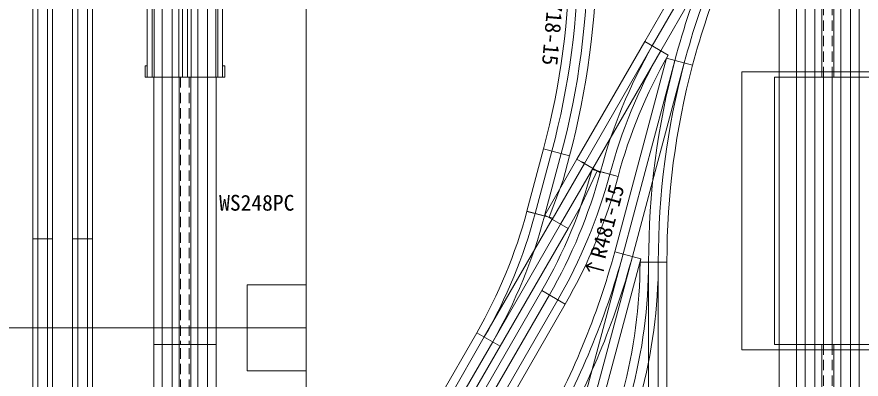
# Model space of a CAD drawing. Units: millimetres, scale not verified. Extents: x -18812 to 36437, y -7239 to 15759.
# Drawn here: x 3951 to 4735, y -2077 to -1740 of the extents above; entities that cross this region are included whole.
import ezdxf
from ezdxf.enums import TextEntityAlignment as Align

# ---------------------------------------------------------------- set-up
doc = ezdxf.new("R2010")
doc.units = ezdxf.units.MM
doc.header["$LTSCALE"] = 8
doc.linetypes.add('DASHED1', pattern=[1.8, 1.2, -0.6])
for name, color, linetype, lineweight in [('0-0', 7, 'Continuous', 9), ('0-6', 7, 'Continuous', 9), ('0-7', 4, 'Continuous', 9)]:
    doc.layers.add(name, color=color, linetype=linetype, lineweight=lineweight)
doc.styles.add('ＭＳ ゴシック', font='')
doc.styles.get('ＭＳ ゴシック').set_extended_font_data('MS Gothic')

msp = doc.modelspace()

# ---------------------------------------------------------------- linework, layer by layer
at = {"layer": '0-0'}
for p, q in [((3965.459, -1946.478), (3965.459, -1666.478)), ((3983.959, -1946.478), (3983.959, -1666.478)), ((4002.459, -1946.478), (4002.459, -1666.478)), ((4020.959, -1946.478), (4020.959, -1666.478)), ((3965.459, -1946.478), (3983.959, -1946.478)), ((3965.459, -1946.478), (3983.959, -1946.478)), ((3983.959, -1946.478), (3965.459, -1946.478)), ((3965.459, -1946.478), (3965.459, -2226.478)), ((3983.959, -1946.478), (3965.459, -1946.478)), ((3983.959, -1946.478), (3983.959, -2226.478)), ((4002.459, -1946.478), (4020.959, -1946.478)), ((4002.459, -1946.478), (4020.959, -1946.478)), ((4020.959, -1946.478), (4002.459, -1946.478)), ((4002.459, -1946.478), (4002.459, -2226.478)), ((4020.959, -1946.478), (4002.459, -1946.478)), ((4020.959, -1946.478), (4020.959, -2226.478))]:
    msp.add_line(p, q, dxfattribs=at)
at = {"layer": '0-0', "color": 2}
for p, q in [((3970.209, -1946.478), (3970.209, -1666.478)), ((3979.209, -1946.478), (3979.209, -1666.478)), ((4007.209, -1946.478), (4007.209, -1666.478)), ((4016.209, -1946.478), (4016.209, -1666.478)), ((3970.209, -1946.478), (3970.209, -2226.478)), ((3979.209, -1946.478), (3979.209, -2226.478)), ((4007.209, -1946.478), (4007.209, -2226.478)), ((4016.209, -1946.478), (4016.209, -2226.478))]:
    msp.add_line(p, q, dxfattribs=at)
at = {"layer": '0-6'}
for p, q in [((4674.809, -1796.509), (4674.809, -1548.509)), ((4698.309, -1796.509), (4698.309, -1548.509)), ((4709.309, -1796.509), (4709.309, -1548.509)), ((4732.809, -1796.509), (4732.809, -1548.509)), ((4626.859, -1602.313), (4533.859, -1763.393)), ((4078.259, -1796.509), (4078.259, -1610.509)), ((4101.059, -1796.509), (4101.059, -1610.509)), ((4112.559, -1796.509), (4112.559, -1610.509)), ((4135.359, -1796.509), (4135.359, -1610.509)), ((4533.859, -1763.393), (4470.859, -1872.513)), ((4555.509, -1775.893), (4533.859, -1763.393)), ((4555.509, -1775.893), (4533.859, -1763.393)), ((4555.509, -1775.893), (4533.859, -1763.393)), ((4533.859, -1763.393), (4555.509, -1775.893)), ((4555.509, -1775.893), (4533.859, -1763.393)), ((4555.509, -1775.893), (4533.859, -1763.393)), ((4555.509, -1775.893), (4533.859, -1763.393)), ((4555.509, -1775.893), (4533.859, -1763.393)), ((4555.509, -1775.893), (4533.859, -1763.393)), ((4554.044, -1778.783), (4505.904, -1958.445)), ((4554.044, -1778.783), (4555.509, -1775.893)), ((4578.192, -1785.254), (4554.044, -1778.783)), ((4578.192, -1785.254), (4554.044, -1778.783)), ((4578.192, -1785.254), (4554.044, -1778.783)), ((4069.809, -1796.509), (4069.809, -1786.009)), ((4071.809, -1786.009), (4069.809, -1786.009)), ((4143.809, -1786.009), (4141.809, -1786.009)), ((4143.809, -1796.509), (4143.809, -1786.009)), ((4069.809, -1796.509), (4071.809, -1796.509)), ((4135.809, -1796.509), (4077.809, -1796.509)), ((4135.809, -1796.509), (4077.809, -1796.509)), ((4077.809, -1796.509), (4077.809, -2044.509)), ((4077.809, -1796.509), (4135.809, -1796.509)), ((4077.809, -1796.509), (4135.809, -1796.509)), ((4101.059, -1796.509), (4078.259, -1796.509)), ((4101.309, -1796.509), (4101.309, -2044.509)), ((4135.809, -1796.509), (4110.809, -1796.509)), ((4135.809, -1796.509), (4110.809, -1796.509)), ((4112.309, -1796.509), (4112.309, -2044.509)), ((4135.359, -1796.509), (4112.559, -1796.509)), ((4135.809, -1796.509), (4135.809, -2044.509)), ((4143.809, -1796.509), (4141.809, -1796.509)), ((4732.809, -1796.509), (4674.809, -1796.509)), ((4699.809, -1796.509), (4674.809, -1796.509)), ((4699.809, -1796.509), (4674.809, -1796.509)), ((4699.809, -1796.509), (4674.809, -1796.509)), ((4699.809, -1796.509), (4674.809, -1796.509)), ((4674.809, -1796.509), (4674.809, -2044.509)), ((4699.809, -1796.509), (4674.809, -1796.509)), ((4674.809, -1796.509), (4732.809, -1796.509)), ((4674.809, -1796.509), (4732.809, -1796.509)), ((4699.809, -1796.509), (4699.809, -2044.509)), ((4707.809, -1796.509), (4707.809, -2044.509)), ((4732.809, -1796.509), (4707.809, -1796.509)), ((4732.809, -1796.509), (4707.809, -1796.509)), ((4732.809, -1796.509), (4732.809, -2044.509)), ((4439.776, -1862.996), (4424.246, -1920.951)), ((4463.924, -1869.466), (4439.776, -1862.996)), ((4440.859, -1924.474), (4470.859, -1872.513)), ((4463.924, -1869.466), (4457.891, -1891.979)), ((4489.509, -1883.281), (4470.859, -1872.513)), ((4470.859, -1872.513), (4489.509, -1883.281)), ((4475.152, -1874.965), (4492.67, -1885.079)), ((4489.509, -1883.281), (4474.163, -1916.789)), ((4484.899, -1882.045), (4509.048, -1888.516)), ((4488.885, -1883.113), (4509.048, -1888.516)), ((4489.509, -1883.281), (4509.048, -1888.516)), ((4445.049, -1926.525), (4457.891, -1891.979)), ((4462.509, -1936.974), (4474.163, -1916.789)), ((4424.246, -1920.951), (4445.049, -1926.525)), ((4443.859, -1926.206), (4424.321, -1920.971)), ((4462.509, -1936.974), (4440.859, -1924.474)), ((4443.859, -1926.206), (4462.509, -1936.974)), ((4399.509, -2046.093), (4462.509, -1936.974)), ((4530.052, -1964.916), (4505.904, -1958.445)), ((4505.904, -1958.445), (4530.052, -1964.916)), ((4530.052, -1964.916), (4481.912, -2144.578)), ((4529.385, -1968.086), (4554.385, -1968.086)), ((4529.385, -1968.086), (4554.385, -1968.086)), ((4533.492, -1968.086), (4554.385, -1968.086)), ((4554.385, -1968.086), (4554.385, -2094.086)), ((4438.286, -1994.58), (4314.286, -2209.354)), ((4438.286, -1994.58), (4459.937, -2007.08)), ((4459.937, -2007.08), (4438.286, -1994.58)), ((4459.937, -2007.08), (4335.937, -2221.854)), ((4377.859, -2033.593), (4253.859, -2248.368)), ((4377.859, -2033.593), (4399.509, -2046.093)), ((4077.809, -2044.509), (4102.809, -2044.509)), ((4077.809, -2044.509), (4135.809, -2044.509)), ((4077.809, -2044.509), (4102.809, -2044.509)), ((4077.809, -2044.509), (4135.809, -2044.509)), ((4077.809, -2230.509), (4077.809, -2044.509)), ((4101.309, -2230.509), (4101.309, -2044.509)), ((4110.809, -2044.509), (4135.809, -2044.509)), ((4112.309, -2230.509), (4112.309, -2044.509)), ((4135.809, -2230.509), (4135.809, -2044.509)), ((4699.809, -2044.509), (4674.809, -2044.509)), ((4699.809, -2044.509), (4674.809, -2044.509)), ((4699.809, -2044.509), (4674.809, -2044.509)), ((4732.809, -2044.509), (4674.809, -2044.509)), ((4674.809, -2044.509), (4674.809, -2292.509)), ((4698.309, -2044.509), (4698.309, -2292.509)), ((4707.809, -2044.509), (4732.809, -2044.509)), ((4709.309, -2044.509), (4709.309, -2292.509)), ((4732.809, -2044.509), (4732.809, -2292.509))]:
    msp.add_line(p, q, dxfattribs=at)
at = {"layer": '0-6', "color": 2}
for p, q in [((4682.809, -1796.509), (4682.809, -1548.509)), ((4691.809, -1796.509), (4691.809, -1548.509)), ((4715.809, -1796.509), (4715.809, -1548.509)), ((4724.809, -1796.509), (4724.809, -1548.509)), ((4633.787, -1606.313), (4540.787, -1767.393)), ((4085.809, -1796.509), (4085.809, -1610.509)), ((4094.809, -1796.509), (4094.809, -1610.509)), ((4118.809, -1796.509), (4118.809, -1610.509)), ((4127.809, -1796.509), (4127.809, -1610.509)), ((4641.581, -1610.813), (4548.581, -1771.893)), ((4540.787, -1767.393), (4477.701, -1876.662)), ((4548.581, -1771.893), (4485.495, -1881.162)), ((4561.772, -1780.854), (4513.631, -1960.516)), ((4570.465, -1783.183), (4522.325, -1962.845)), ((4085.809, -1796.509), (4085.809, -2044.509)), ((4094.809, -1796.509), (4094.809, -2044.509)), ((4118.809, -1796.509), (4118.809, -2044.509)), ((4127.809, -1796.509), (4127.809, -2044.509)), ((4682.809, -1796.509), (4682.809, -2044.509)), ((4691.809, -1796.509), (4691.809, -2044.509)), ((4715.809, -1796.509), (4715.809, -2044.509)), ((4724.809, -1796.509), (4724.809, -2044.509)), ((4432.018, -1922.855), (4447.503, -1865.066)), ((4440.712, -1925.185), (4456.196, -1867.395)), ((4477.701, -1876.662), (4447.787, -1928.474)), ((4485.495, -1881.162), (4455.581, -1932.974)), ((4384.787, -2037.593), (4447.873, -1928.325)), ((4392.581, -2042.093), (4455.667, -1932.825)), ((4513.631, -1960.516), (4465.491, -2140.178)), ((4522.325, -1962.845), (4474.184, -2142.507)), ((4537.385, -1968.086), (4537.385, -2094.259)), ((4546.385, -1968.086), (4546.385, -2094.259)), ((4445.214, -1998.58), (4321.214, -2213.354)), ((4453.008, -2003.08), (4329.008, -2217.854)), ((4384.787, -2037.593), (4260.787, -2252.368)), ((4085.809, -2230.509), (4085.809, -2044.509)), ((4094.809, -2230.509), (4094.809, -2044.509)), ((4118.809, -2230.509), (4118.809, -2044.509)), ((4127.809, -2230.509), (4127.809, -2044.509)), ((4392.581, -2042.093), (4268.581, -2256.868)), ((4682.809, -2044.509), (4682.809, -2292.509)), ((4691.809, -2044.509), (4691.809, -2292.509)), ((4715.809, -2044.509), (4715.809, -2292.509)), ((4724.809, -2044.509), (4724.809, -2292.509))]:
    msp.add_line(p, q, dxfattribs=at)
at = {"layer": '0-6', "color": 4, "linetype": 'DASHED1'}
for p, q in [((4699.809, -1796.509), (4699.809, -1548.509)), ((4707.809, -1796.509), (4707.809, -1548.509)), ((4102.809, -1796.509), (4102.809, -2044.509)), ((4110.809, -1796.509), (4110.809, -2044.509)), ((4475.152, -1874.965), (4478.498, -1875.862)), ((4489.509, -1883.281), (4492.509, -1885.013)), ((4445.049, -1926.525), (4448.395, -1927.422)), ((4102.809, -2230.509), (4102.809, -2044.509)), ((4110.809, -2230.509), (4110.809, -2044.509)), ((4699.809, -2044.509), (4699.809, -2292.509)), ((4707.809, -2044.509), (4707.809, -2292.509))]:
    msp.add_line(p, q, dxfattribs=at)
at = {"layer": '0-6', "color": 4}
for p, q in [((4071.809, -1796.509), (4071.809, -1610.509)), ((4076.309, -1796.509), (4076.309, -1610.509)), ((4104.559, -1796.509), (4104.559, -1610.509)), ((4109.059, -1796.509), (4109.059, -1610.509)), ((4137.309, -1796.509), (4137.309, -1610.509)), ((4141.809, -1796.509), (4141.809, -1610.509)), ((4078.259, -1796.509), (4071.809, -1796.509)), ((4112.559, -1796.509), (4101.059, -1796.509)), ((4135.359, -1796.509), (4141.809, -1796.509)), ((4654.309, -1796.509), (4654.309, -2044.509)), ((4654.309, -1796.509), (4674.809, -1796.509)), ((4699.809, -1796.509), (4707.809, -1796.509)), ((4732.809, -1796.509), (4753.309, -1796.509)), ((4674.809, -2044.509), (4654.309, -2044.509)), ((4707.809, -2044.509), (4699.809, -2044.509)), ((4753.309, -2044.509), (4732.809, -2044.509))]:
    msp.add_line(p, q, dxfattribs=at)
at = {"layer": '0-6', "color": 3}
for q in [(4783.809, -1791.509), (4623.809, -2049.509)]:
    msp.add_line((4623.809, -1791.509), q, dxfattribs=at)
msp.add_lwpolyline([(4783.809, -1791.509), (4783.809, -2049.509), (4623.809, -2049.509)], dxfattribs=at)
at = {"layer": '0-6'}
for points in [[(4463.924, -1869.466), (4439.776, -1862.996), (4463.924, -1869.466)], [(4554.385, -1968.086), (4529.385, -1968.086), (4530.052, -1964.916)], [(4377.859, -2033.593), (4399.509, -2046.093), (4275.509, -2260.868)]]:
    msp.add_lwpolyline(points, dxfattribs=at)
at = {"layer": '0-6', "color": 2}
for centre, radius, start, end in [((5259.937, -1966.789), 722.5, 150.07131, 165.08717), ((5259.937, -1966.789), 713.5, 150.07131, 165.08827), ((3758.341, -1680.3), 713.5, 344.99176, 0.00824), ((3758.341, -1680.3), 722.5, 344.99187, 0.00813), ((4961.695, -2009.358), 485.5, 150.10744, 165.05061), ((4961.695, -2009.358), 476.5, 150.10896, 165.05156), ((5259.884, -1966.987), 722.5, 165.07131, 180.08717), ((5259.884, -1966.987), 713.5, 165.07131, 180.08827), ((4034.199, -1761.281), 474.599, 330, 345), ((4034.199, -1761.281), 483.599, 330, 345), ((3971.673, -1800.128), 476.5, 330.10896, 345.05156), ((3971.673, -1800.128), 485.5, 330.10744, 345.05061), ((3824.675, -1774.986), 713.5, 329.91173, 344.92869), ((3824.675, -1774.986), 722.5, 329.91283, 344.92869), ((4060.885, -1967.18), 476.5, 344.94844, 359.89104), ((4060.885, -1967.18), 485.5, 344.94939, 359.89256)]:
    msp.add_arc(centre, radius, start, end, dxfattribs=at)
at = {"layer": '0-6'}
for centre, radius, start, end in [((5259.937, -1966.789), 705.5, 150.07131, 165.08927), ((3758.341, -1680.3), 705.5, 344.99167, 0.00833), ((3758.341, -1680.3), 730.5, 344.99195, 0.00805), ((4961.695, -2009.358), 468.5, 150.11082, 165.05245), ((5259.884, -1966.987), 705.5, 165.07131, 180.08927), ((4034.199, -1761.281), 466.599, 330, 345), ((4034.199, -1761.281), 491.599, 330, 345), ((3971.673, -1800.128), 468.5, 330.11082, 345.05245), ((3824.675, -1774.986), 705.5, 329.91073, 344.92869), ((4060.885, -1967.18), 468.5, 344.94755, 359.88918)]:
    msp.add_arc(centre, radius, start, end, dxfattribs=at)
at = {"layer": '0-7', "color": 6}
for p, q in [((4219.481, -3232.074), (4219.481, 977.926)), ((4658.481, -2630.074), (4658.481, 977.926)), ((2854.481, -2029.074), (4219.481, -2029.074))]:
    msp.add_line(p, q, dxfattribs=at)
at = {"layer": '0-7'}
for p, q in [((4164.481, -1989.074), (4219.481, -1989.074)), ((4164.481, -2069.074), (4164.481, -1989.074)), ((4164.481, -2069.074), (4219.481, -2069.074))]:
    msp.add_line(p, q, dxfattribs=at)

# ---------------------------------------------------------------- texts
at = {"layer": '0-6', "color": 3, "style": 'ＭＳ ゴシック'}
for s, rotation, p in [('↑R718-15', 265, (4441.733, -1695.089)), ('↑R481-15', 75, (4496.035, -1986.307))]:
    msp.add_text(s, height=14.66, rotation=rotation, dxfattribs=at).set_placement(p, align=Align.BOTTOM_LEFT)
msp.add_text('WS248PC', height=14.66, dxfattribs=at).set_placement((4138.56, -1924.75), align=Align.BOTTOM_LEFT)

doc.saveas('drawing.dxf')
